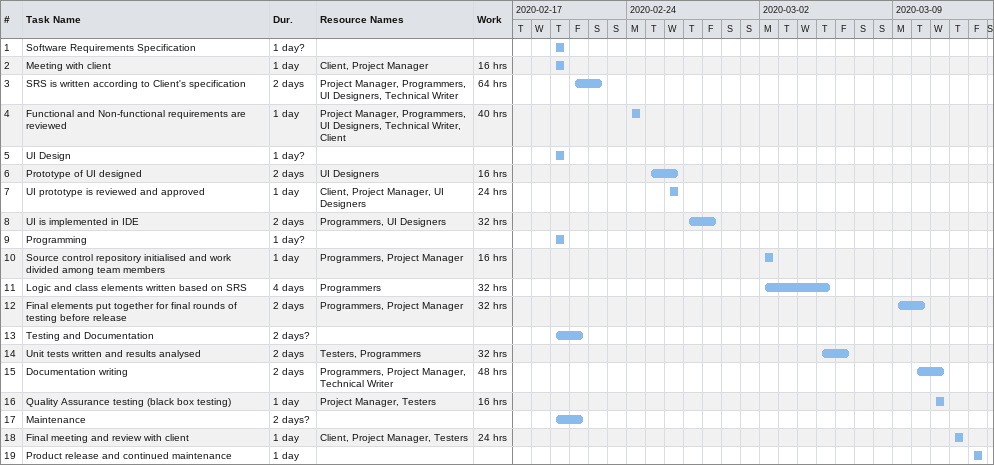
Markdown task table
| ID | Task | Duration | Start | Finish | Resources | Work (h) |
|---|---|---|---|---|---|---|
| 1 | Software Requirements Specification | 1d? | 2020-02-20 | 2020-02-20 |  |  |
| 2 | Meeting with client | 1d | 2020-02-20 | 2020-02-20 | Client, Project Manager | 16 |
| 3 | SRS is written according to Client's specification | 2d | 2020-02-21 | 2020-02-22 | Project Manager, Programmers, UI Designers, Technical Writer | 64 |
| 4 | Functional and Non-functional requirements are reviewed | 1d | 2020-02-24 | 2020-02-24 | Project Manager, Programmers, UI Designers, Technical Writer, Client | 40 |
| 5 | UI Design | 1d? | 2020-02-20 | 2020-02-20 |  |  |
| 6 | Prototype of UI designed | 2d | 2020-02-25 | 2020-02-26 | UI Designers | 16 |
| 7 | UI prototype is reviewed and approved | 1d | 2020-02-26 | 2020-02-26 | Client, Project Manager, UI Designers | 24 |
| 8 | UI is implemented in IDE | 2d | 2020-02-27 | 2020-02-28 | Programmers, UI Designers | 32 |
| 9 | Programming | 1d? | 2020-02-20 | 2020-02-20 |  |  |
| 10 | Source control repository initialised and work divided among team members | 1d | 2020-03-02 | 2020-03-02 | Programmers, Project Manager | 16 |
| 11 | Logic and class elements written based on SRS | 4d | 2020-03-02 | 2020-03-05 | Programmers | 32 |
| 12 | Final elements put together for final rounds of testing before release | 2d | 2020-03-09 | 2020-03-10 | Programmers, Project Manager | 32 |
| 13 | Testing and Documentation | 2d? | 2020-02-20 | 2020-02-21 |  |  |
| 14 | Unit tests written and results analysed | 2d | 2020-03-05 | 2020-03-06 | Testers, Programmers | 32 |
| 15 | Documentation writing | 2d | 2020-03-10 | 2020-03-11 | Programmers, Project Manager, Technical Writer | 48 |
| 16 | Quality Assurance testing (black box testing) | 1d | 2020-03-11 | 2020-03-11 | Project Manager, Testers | 16 |
| 17 | Maintenance | 2d? | 2020-02-20 | 2020-02-21 |  |  |
| 18 | Final meeting and review with client | 1d | 2020-03-12 | 2020-03-12 | Client, Project Manager, Testers | 24 |
| 19 | Product release and continued maintenance | 1d | 2020-03-13 | 2020-03-13 |  |  |
